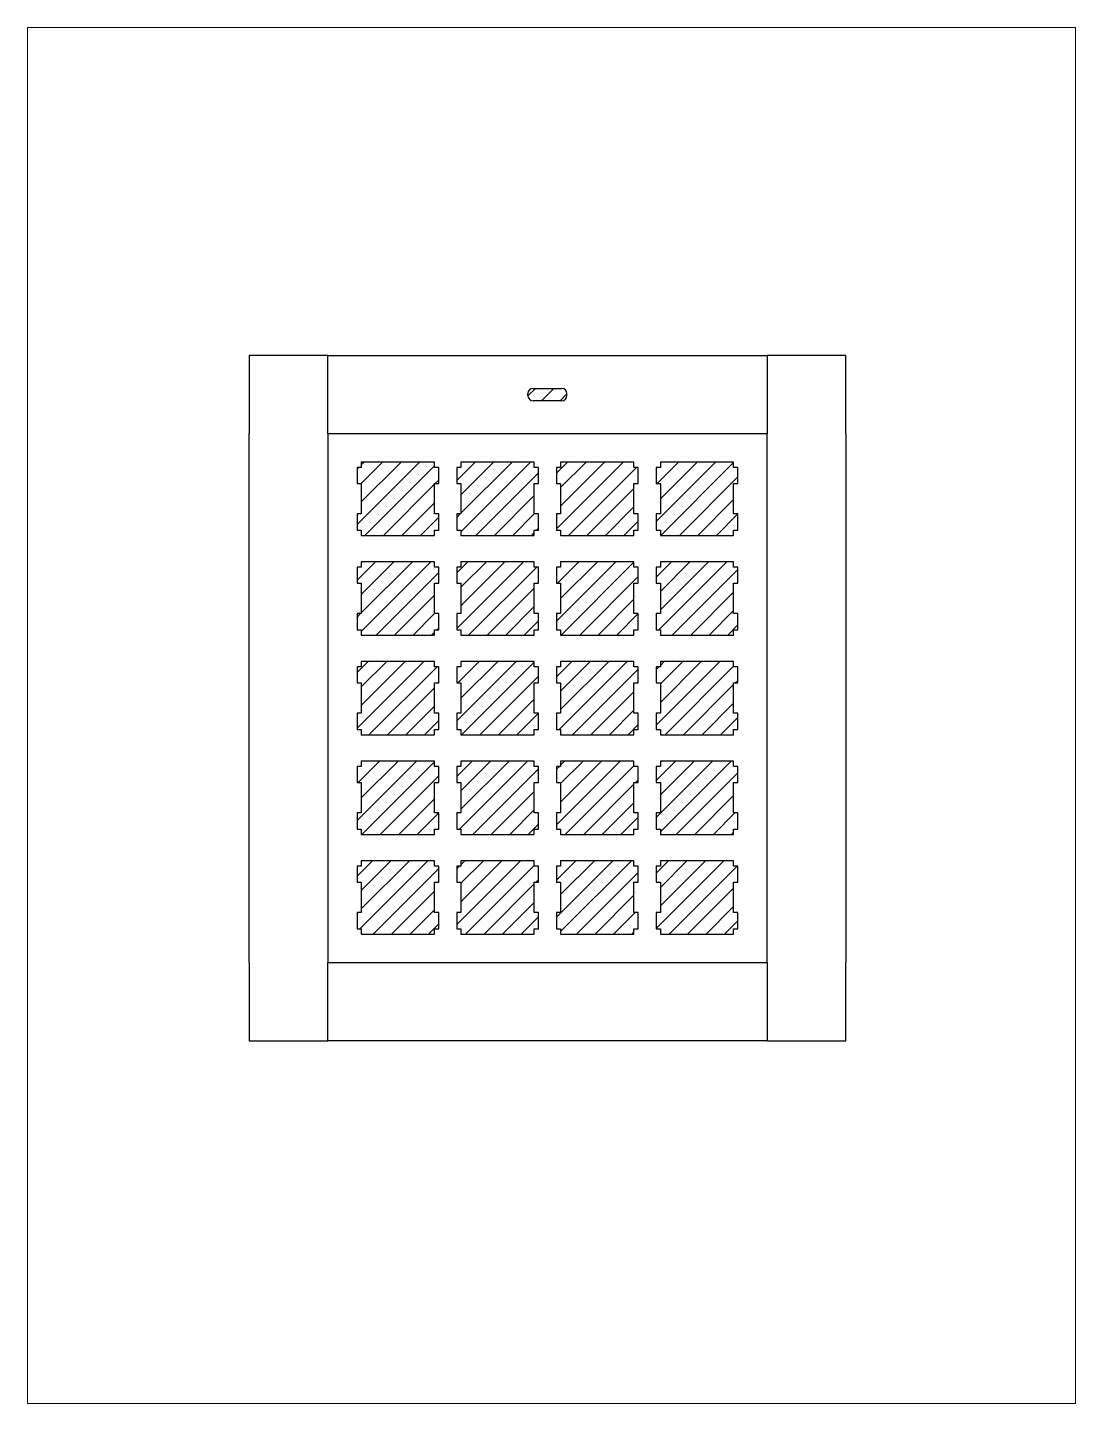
# Paper-space layout 'Layout1' of a CAD drawing. Header units: inches. Extents: x -0.2 to 8.7, y -0.3 to 11.5.
# The model-space entities are those that its viewports show. They can reach past a viewport. Long polylines and large blocks are cut down to what shows.
import ezdxf

# ---------------------------------------------------------------- set-up
doc = ezdxf.new("R2010")
doc.units = ezdxf.units.IN
doc.header["$MEASUREMENT"] = 0

msp = doc.modelspace()

# ---------------------------------------------------------------- hatches: boundary and pattern name
at = {"transparency": 33554457}
h = msp.add_hatch(dxfattribs=at)
h.set_pattern_fill('ANSI31', color=256, scale=20)
h.set_pattern_definition([(45, (-19.7766, -3.7989), (-1.767767, 1.767767), [])])
h.paths.add_polyline_path([(64.97, 137.95, 0.414214), (63.97, 136.95), (63.97, 136.58, 0.414214), (64.97, 135.58), (70.44, 135.58, 0.414214), (71.44, 136.58), (71.44, 136.95, 0.414214), (70.44, 137.95)])
h = msp.add_hatch(dxfattribs=at)
h.set_pattern_fill('ANSI31', color=256, scale=20)
h.set_pattern_definition([(45, (-7.9434, 9.0025), (-1.767767, 1.767767), [])])
h.paths.add_polyline_path([(46.13, 33.66), (46.13, 34.66), (46.93, 34.66), (46.93, 37.76), (46.13, 37.76), (46.13, 43.56), (46.93, 43.56), (46.93, 46.66), (46.13, 46.66), (46.13, 47.66), (32.13, 47.66), (32.13, 46.66), (31.33, 46.66), (31.33, 43.56), (32.13, 43.56), (32.13, 37.76), (31.33, 37.76), (31.33, 34.66), (32.13, 34.66), (32.13, 33.66)])
h.paths.add_polyline_path([(32.13, 66.71), (32.13, 65.71), (31.33, 65.71), (31.33, 62.61), (32.13, 62.61), (32.13, 56.81), (31.33, 56.81), (31.33, 53.71), (32.13, 53.71), (32.13, 52.71), (46.13, 52.71), (46.13, 53.71), (46.93, 53.71), (46.93, 56.81), (46.13, 56.81), (46.13, 62.61), (46.93, 62.61), (46.93, 65.71), (46.13, 65.71), (46.13, 66.71)])
h.paths.add_polyline_path([(32.13, 85.76), (32.13, 84.76), (31.33, 84.76), (31.33, 81.66), (32.13, 81.66), (32.13, 75.86), (31.33, 75.86), (31.33, 72.76), (32.13, 72.76), (32.13, 71.76), (46.13, 71.76), (46.13, 72.76), (46.93, 72.76), (46.93, 75.86), (46.13, 75.86), (46.13, 81.66), (46.93, 81.66), (46.93, 84.76), (46.13, 84.76), (46.13, 85.76)])
h.paths.add_polyline_path([(32.13, 104.81), (32.13, 103.81), (31.33, 103.81), (31.33, 100.71), (32.13, 100.71), (32.13, 94.91), (31.33, 94.91), (31.33, 91.81), (32.13, 91.81), (32.13, 90.81), (46.13, 90.81), (46.13, 91.81), (46.93, 91.81), (46.93, 94.91), (46.13, 94.91), (46.13, 100.71), (46.93, 100.71), (46.93, 103.81), (46.13, 103.81), (46.13, 104.81)])
h.paths.add_polyline_path([(46.13, 109.86), (46.13, 110.86), (46.93, 110.86), (46.93, 113.96), (46.13, 113.96), (46.13, 119.76), (46.93, 119.76), (46.93, 122.86), (46.13, 122.86), (46.13, 123.86), (32.13, 123.86), (32.13, 122.86), (31.33, 122.86), (31.33, 119.76), (32.13, 119.76), (32.13, 113.96), (31.33, 113.96), (31.33, 110.86), (32.13, 110.86), (32.13, 109.86)])
h.paths.add_polyline_path([(51.18, 123.86), (51.18, 122.86), (50.38, 122.86), (50.38, 119.76), (51.18, 119.76), (51.18, 113.96), (50.38, 113.96), (50.38, 110.86), (51.18, 110.86), (51.18, 109.86), (65.18, 109.86), (65.18, 110.86), (65.98, 110.86), (65.98, 113.96), (65.18, 113.96), (65.18, 119.76), (65.98, 119.76), (65.98, 122.86), (65.18, 122.86), (65.18, 123.86)])
h.paths.add_polyline_path([(51.18, 104.81), (51.18, 103.81), (50.38, 103.81), (50.38, 100.71), (51.18, 100.71), (51.18, 94.91), (50.38, 94.91), (50.38, 91.81), (51.18, 91.81), (51.18, 90.81), (65.18, 90.81), (65.18, 91.81), (65.98, 91.81), (65.98, 94.91), (65.18, 94.91), (65.18, 100.71), (65.98, 100.71), (65.98, 103.81), (65.18, 103.81), (65.18, 104.81)])
h.paths.add_polyline_path([(51.18, 85.76), (51.18, 84.76), (50.38, 84.76), (50.38, 81.66), (51.18, 81.66), (51.18, 75.86), (50.38, 75.86), (50.38, 72.76), (51.18, 72.76), (51.18, 71.76), (65.18, 71.76), (65.18, 72.76), (65.98, 72.76), (65.98, 75.86), (65.18, 75.86), (65.18, 81.66), (65.98, 81.66), (65.98, 84.76), (65.18, 84.76), (65.18, 85.76)])
h.paths.add_polyline_path([(65.18, 52.71), (65.18, 53.71), (65.98, 53.71), (65.98, 56.81), (65.18, 56.81), (65.18, 62.61), (65.98, 62.61), (65.98, 65.71), (65.18, 65.71), (65.18, 66.71), (51.18, 66.71), (51.18, 65.71), (50.38, 65.71), (50.38, 62.61), (51.18, 62.61), (51.18, 56.81), (50.38, 56.81), (50.38, 53.71), (51.18, 53.71), (51.18, 52.71)])
h.paths.add_polyline_path([(51.18, 47.66), (51.18, 46.66), (50.38, 46.66), (50.38, 43.56), (51.18, 43.56), (51.18, 37.76), (50.38, 37.76), (50.38, 34.66), (51.18, 34.66), (51.18, 33.66), (65.18, 33.66), (65.18, 34.66), (65.98, 34.66), (65.98, 37.76), (65.18, 37.76), (65.18, 43.56), (65.98, 43.56), (65.98, 46.66), (65.18, 46.66), (65.18, 47.66)])
h.paths.add_polyline_path([(70.23, 37.76), (69.43, 37.76), (69.43, 34.66), (70.23, 34.66), (70.23, 33.66), (84.23, 33.66), (84.23, 34.66), (85.03, 34.66), (85.03, 37.76), (84.23, 37.76), (84.23, 43.56), (85.03, 43.56), (85.03, 46.66), (84.23, 46.66), (84.23, 47.66), (70.23, 47.66), (70.23, 46.66), (69.43, 46.66), (69.43, 43.56), (70.23, 43.56)])
h.paths.add_polyline_path([(70.23, 66.71), (70.23, 65.71), (69.43, 65.71), (69.43, 62.61), (70.23, 62.61), (70.23, 56.81), (69.43, 56.81), (69.43, 53.71), (70.23, 53.71), (70.23, 52.71), (84.23, 52.71), (84.23, 53.71), (85.03, 53.71), (85.03, 56.81), (84.23, 56.81), (84.23, 62.61), (85.03, 62.61), (85.03, 65.71), (84.23, 65.71), (84.23, 66.71)])
h.paths.add_polyline_path([(70.23, 75.86), (69.43, 75.86), (69.43, 72.76), (70.23, 72.76), (70.23, 71.76), (84.23, 71.76), (84.23, 72.76), (85.03, 72.76), (85.03, 75.86), (84.23, 75.86), (84.23, 81.66), (85.03, 81.66), (85.03, 84.76), (84.23, 84.76), (84.23, 85.76), (70.23, 85.76), (70.23, 84.76), (69.43, 84.76), (69.43, 81.66), (70.23, 81.66)])
h.paths.add_polyline_path([(70.23, 104.81), (70.23, 103.81), (69.43, 103.81), (69.43, 100.71), (70.23, 100.71), (70.23, 94.91), (69.43, 94.91), (69.43, 91.81), (70.23, 91.81), (70.23, 90.81), (84.23, 90.81), (84.23, 91.81), (85.03, 91.81), (85.03, 94.91), (84.23, 94.91), (84.23, 100.71), (85.03, 100.71), (85.03, 103.81), (84.23, 103.81), (84.23, 104.81)])
h.paths.add_polyline_path([(70.23, 113.96), (69.43, 113.96), (69.43, 110.86), (70.23, 110.86), (70.23, 109.86), (84.23, 109.86), (84.23, 110.86), (85.03, 110.86), (85.03, 113.96), (84.23, 113.96), (84.23, 119.76), (85.03, 119.76), (85.03, 122.86), (84.23, 122.86), (84.23, 123.86), (70.23, 123.86), (70.23, 122.86), (69.43, 122.86), (69.43, 119.76), (70.23, 119.76)])
h.paths.add_polyline_path([(103.28, 109.86), (103.28, 110.86), (104.08, 110.86), (104.08, 113.96), (103.28, 113.96), (103.28, 119.76), (104.08, 119.76), (104.08, 122.86), (103.28, 122.86), (103.28, 123.86), (89.28, 123.86), (89.28, 122.86), (88.48, 122.86), (88.48, 119.76), (89.28, 119.76), (89.28, 113.96), (88.48, 113.96), (88.48, 110.86), (89.28, 110.86), (89.28, 109.86)])
h.paths.add_polyline_path([(103.28, 100.71), (104.08, 100.71), (104.08, 103.81), (103.28, 103.81), (103.28, 104.81), (89.28, 104.81), (89.28, 103.81), (88.48, 103.81), (88.48, 100.71), (89.28, 100.71), (89.28, 94.91), (88.48, 94.91), (88.48, 91.81), (89.28, 91.81), (89.28, 90.81), (103.28, 90.81), (103.28, 91.81), (104.08, 91.81), (104.08, 94.91), (103.28, 94.91)])
h.paths.add_polyline_path([(103.28, 81.66), (104.08, 81.66), (104.08, 84.76), (103.28, 84.76), (103.28, 85.76), (89.28, 85.76), (89.28, 84.76), (88.48, 84.76), (88.48, 81.66), (89.28, 81.66), (89.28, 75.86), (88.48, 75.86), (88.48, 72.76), (89.28, 72.76), (89.28, 71.76), (103.28, 71.76), (103.28, 72.76), (104.08, 72.76), (104.08, 75.86), (103.28, 75.86)])
h.paths.add_polyline_path([(103.28, 52.71), (103.28, 53.71), (104.08, 53.71), (104.08, 56.81), (103.28, 56.81), (103.28, 62.61), (104.08, 62.61), (104.08, 65.71), (103.28, 65.71), (103.28, 66.71), (89.28, 66.71), (89.28, 65.71), (88.48, 65.71), (88.48, 62.61), (89.28, 62.61), (89.28, 56.81), (88.48, 56.81), (88.48, 53.71), (89.28, 53.71), (89.28, 52.71)])
h.paths.add_polyline_path([(103.28, 43.56), (104.08, 43.56), (104.08, 46.66), (103.28, 46.66), (103.28, 47.66), (89.28, 47.66), (89.28, 46.66), (88.48, 46.66), (88.48, 43.56), (89.28, 43.56), (89.28, 37.76), (88.48, 37.76), (88.48, 34.66), (89.28, 34.66), (89.28, 33.66), (103.28, 33.66), (103.28, 34.66), (104.08, 34.66), (104.08, 37.76), (103.28, 37.76)])

# ---------------------------------------------------------------- linework, layer by layer
at = {"linetype": 'Continuous'}
for p, q in [((25.71, 144.26), (10.71, 144.26)), ((10.71, 144.26), (10.71, 129.26)), ((25.71, 144.26), (109.71, 144.26)), ((25.71, 129.26), (25.71, 144.26)), ((63.97, 136.58), (63.97, 136.95)), ((64.97, 137.95), (70.44, 137.95)), ((71.44, 136.58), (71.44, 136.95)), ((70.44, 135.58), (64.97, 135.58)), ((10.71, 28.26), (10.71, 129.26)), ((25.71, 129.26), (25.71, 28.26)), ((109.71, 129.26), (25.71, 129.26)), ((109.71, 28.26), (109.71, 129.26)), ((124.71, 129.26), (124.71, 28.26)), ((25.71, 28.26), (109.71, 28.26)), ((109.71, 13.26), (25.71, 13.26))]:
    msp.add_line(p, q, dxfattribs=at)
for points in [[(109.71, 144.26), (109.71, 129.26)], [(124.71, 129.26), (124.71, 144.26), (109.71, 144.26)], [(10.71, 28.26), (10.71, 13.26), (25.71, 13.26)], [(25.71, 13.26), (25.71, 28.26)], [(109.71, 28.26), (109.71, 13.26), (124.71, 13.26), (124.71, 28.26)]]:
    msp.add_lwpolyline(points, dxfattribs=at)
at = {"color": 0}
for points in [[(32.13, 122.86), (31.33, 122.86), (31.33, 119.76), (32.13, 119.76), (32.13, 113.96), (31.33, 113.96), (31.33, 110.86), (32.13, 110.86), (32.13, 109.86), (46.13, 109.86), (46.13, 110.86), (46.93, 110.86), (46.93, 113.96), (46.13, 113.96), (46.13, 119.76), (46.93, 119.76), (46.93, 122.86), (46.13, 122.86), (46.13, 123.86), (32.13, 123.86)], [(51.18, 122.86), (50.38, 122.86), (50.38, 119.76), (51.18, 119.76), (51.18, 113.96), (50.38, 113.96), (50.38, 110.86), (51.18, 110.86), (51.18, 109.86), (65.18, 109.86), (65.18, 110.86), (65.98, 110.86), (65.98, 113.96), (65.18, 113.96), (65.18, 119.76), (65.98, 119.76), (65.98, 122.86), (65.18, 122.86), (65.18, 123.86), (51.18, 123.86)], [(70.23, 122.86), (69.43, 122.86), (69.43, 119.76), (70.23, 119.76), (70.23, 113.96), (69.43, 113.96), (69.43, 110.86), (70.23, 110.86), (70.23, 109.86), (84.23, 109.86), (84.23, 110.86), (85.03, 110.86), (85.03, 113.96), (84.23, 113.96), (84.23, 119.76), (85.03, 119.76), (85.03, 122.86), (84.23, 122.86), (84.23, 123.86), (70.23, 123.86)], [(89.28, 122.86), (88.48, 122.86), (88.48, 119.76), (89.28, 119.76), (89.28, 113.96), (88.48, 113.96), (88.48, 110.86), (89.28, 110.86), (89.28, 109.86), (103.28, 109.86), (103.28, 110.86), (104.08, 110.86), (104.08, 113.96), (103.28, 113.96), (103.28, 119.76), (104.08, 119.76), (104.08, 122.86), (103.28, 122.86), (103.28, 123.86), (89.28, 123.86)], [(32.13, 103.81), (31.33, 103.81), (31.33, 100.71), (32.13, 100.71), (32.13, 94.91), (31.33, 94.91), (31.33, 91.81), (32.13, 91.81), (32.13, 90.81), (46.13, 90.81), (46.13, 91.81), (46.93, 91.81), (46.93, 94.91), (46.13, 94.91), (46.13, 100.71), (46.93, 100.71), (46.93, 103.81), (46.13, 103.81), (46.13, 104.81), (32.13, 104.81)], [(51.18, 103.81), (50.38, 103.81), (50.38, 100.71), (51.18, 100.71), (51.18, 94.91), (50.38, 94.91), (50.38, 91.81), (51.18, 91.81), (51.18, 90.81), (65.18, 90.81), (65.18, 91.81), (65.98, 91.81), (65.98, 94.91), (65.18, 94.91), (65.18, 100.71), (65.98, 100.71), (65.98, 103.81), (65.18, 103.81), (65.18, 104.81), (51.18, 104.81)], [(70.23, 103.81), (69.43, 103.81), (69.43, 100.71), (70.23, 100.71), (70.23, 94.91), (69.43, 94.91), (69.43, 91.81), (70.23, 91.81), (70.23, 90.81), (84.23, 90.81), (84.23, 91.81), (85.03, 91.81), (85.03, 94.91), (84.23, 94.91), (84.23, 100.71), (85.03, 100.71), (85.03, 103.81), (84.23, 103.81), (84.23, 104.81), (70.23, 104.81)], [(89.28, 103.81), (88.48, 103.81), (88.48, 100.71), (89.28, 100.71), (89.28, 94.91), (88.48, 94.91), (88.48, 91.81), (89.28, 91.81), (89.28, 90.81), (103.28, 90.81), (103.28, 91.81), (104.08, 91.81), (104.08, 94.91), (103.28, 94.91), (103.28, 100.71), (104.08, 100.71), (104.08, 103.81), (103.28, 103.81), (103.28, 104.81), (89.28, 104.81)], [(32.13, 84.76), (31.33, 84.76), (31.33, 81.66), (32.13, 81.66), (32.13, 75.86), (31.33, 75.86), (31.33, 72.76), (32.13, 72.76), (32.13, 71.76), (46.13, 71.76), (46.13, 72.76), (46.93, 72.76), (46.93, 75.86), (46.13, 75.86), (46.13, 81.66), (46.93, 81.66), (46.93, 84.76), (46.13, 84.76), (46.13, 85.76), (32.13, 85.76)], [(51.18, 84.76), (50.38, 84.76), (50.38, 81.66), (51.18, 81.66), (51.18, 75.86), (50.38, 75.86), (50.38, 72.76), (51.18, 72.76), (51.18, 71.76), (65.18, 71.76), (65.18, 72.76), (65.98, 72.76), (65.98, 75.86), (65.18, 75.86), (65.18, 81.66), (65.98, 81.66), (65.98, 84.76), (65.18, 84.76), (65.18, 85.76), (51.18, 85.76)], [(70.23, 84.76), (69.43, 84.76), (69.43, 81.66), (70.23, 81.66), (70.23, 75.86), (69.43, 75.86), (69.43, 72.76), (70.23, 72.76), (70.23, 71.76), (84.23, 71.76), (84.23, 72.76), (85.03, 72.76), (85.03, 75.86), (84.23, 75.86), (84.23, 81.66), (85.03, 81.66), (85.03, 84.76), (84.23, 84.76), (84.23, 85.76), (70.23, 85.76)], [(89.28, 84.76), (88.48, 84.76), (88.48, 81.66), (89.28, 81.66), (89.28, 75.86), (88.48, 75.86), (88.48, 72.76), (89.28, 72.76), (89.28, 71.76), (103.28, 71.76), (103.28, 72.76), (104.08, 72.76), (104.08, 75.86), (103.28, 75.86), (103.28, 81.66), (104.08, 81.66), (104.08, 84.76), (103.28, 84.76), (103.28, 85.76), (89.28, 85.76)], [(32.13, 65.71), (31.33, 65.71), (31.33, 62.61), (32.13, 62.61), (32.13, 56.81), (31.33, 56.81), (31.33, 53.71), (32.13, 53.71), (32.13, 52.71), (46.13, 52.71), (46.13, 53.71), (46.93, 53.71), (46.93, 56.81), (46.13, 56.81), (46.13, 62.61), (46.93, 62.61), (46.93, 65.71), (46.13, 65.71), (46.13, 66.71), (32.13, 66.71)], [(51.18, 65.71), (50.38, 65.71), (50.38, 62.61), (51.18, 62.61), (51.18, 56.81), (50.38, 56.81), (50.38, 53.71), (51.18, 53.71), (51.18, 52.71), (65.18, 52.71), (65.18, 53.71), (65.98, 53.71), (65.98, 56.81), (65.18, 56.81), (65.18, 62.61), (65.98, 62.61), (65.98, 65.71), (65.18, 65.71), (65.18, 66.71), (51.18, 66.71)], [(70.23, 65.71), (69.43, 65.71), (69.43, 62.61), (70.23, 62.61), (70.23, 56.81), (69.43, 56.81), (69.43, 53.71), (70.23, 53.71), (70.23, 52.71), (84.23, 52.71), (84.23, 53.71), (85.03, 53.71), (85.03, 56.81), (84.23, 56.81), (84.23, 62.61), (85.03, 62.61), (85.03, 65.71), (84.23, 65.71), (84.23, 66.71), (70.23, 66.71)], [(89.28, 65.71), (88.48, 65.71), (88.48, 62.61), (89.28, 62.61), (89.28, 56.81), (88.48, 56.81), (88.48, 53.71), (89.28, 53.71), (89.28, 52.71), (103.28, 52.71), (103.28, 53.71), (104.08, 53.71), (104.08, 56.81), (103.28, 56.81), (103.28, 62.61), (104.08, 62.61), (104.08, 65.71), (103.28, 65.71), (103.28, 66.71), (89.28, 66.71)], [(32.13, 46.66), (31.33, 46.66), (31.33, 43.56), (32.13, 43.56), (32.13, 37.76), (31.33, 37.76), (31.33, 34.66), (32.13, 34.66), (32.13, 33.66), (46.13, 33.66), (46.13, 34.66), (46.93, 34.66), (46.93, 37.76), (46.13, 37.76), (46.13, 43.56), (46.93, 43.56), (46.93, 46.66), (46.13, 46.66), (46.13, 47.66), (32.13, 47.66)], [(51.18, 46.66), (50.38, 46.66), (50.38, 43.56), (51.18, 43.56), (51.18, 37.76), (50.38, 37.76), (50.38, 34.66), (51.18, 34.66), (51.18, 33.66), (65.18, 33.66), (65.18, 34.66), (65.98, 34.66), (65.98, 37.76), (65.18, 37.76), (65.18, 43.56), (65.98, 43.56), (65.98, 46.66), (65.18, 46.66), (65.18, 47.66), (51.18, 47.66)], [(70.23, 46.66), (69.43, 46.66), (69.43, 43.56), (70.23, 43.56), (70.23, 37.76), (69.43, 37.76), (69.43, 34.66), (70.23, 34.66), (70.23, 33.66), (84.23, 33.66), (84.23, 34.66), (85.03, 34.66), (85.03, 37.76), (84.23, 37.76), (84.23, 43.56), (85.03, 43.56), (85.03, 46.66), (84.23, 46.66), (84.23, 47.66), (70.23, 47.66)], [(89.28, 46.66), (88.48, 46.66), (88.48, 43.56), (89.28, 43.56), (89.28, 37.76), (88.48, 37.76), (88.48, 34.66), (89.28, 34.66), (89.28, 33.66), (103.28, 33.66), (103.28, 34.66), (104.08, 34.66), (104.08, 37.76), (103.28, 37.76), (103.28, 43.56), (104.08, 43.56), (104.08, 46.66), (103.28, 46.66), (103.28, 47.66), (89.28, 47.66)]]:
    msp.add_lwpolyline(points, close=True, dxfattribs=at)
at = {"linetype": 'Continuous'}
for centre, start, end in [((64.97, 136.95), 90, 180), ((70.44, 136.95), 0, 90), ((64.97, 136.58), 180, 270), ((70.44, 136.58), 270, 0)]:
    msp.add_arc(centre, 1, start, end, dxfattribs=at)

psp = doc.layouts.get("Layout1")

# ---------------------------------------------------------------- viewports
at = {"layer": '0'}
psp.add_viewport(center=(4.277, 5.587), size=(8.935, 11.7343), view_center_point=(68.473, 75.439), view_height=262.9753, dxfattribs=at)

doc.saveas('drawing.dxf')
